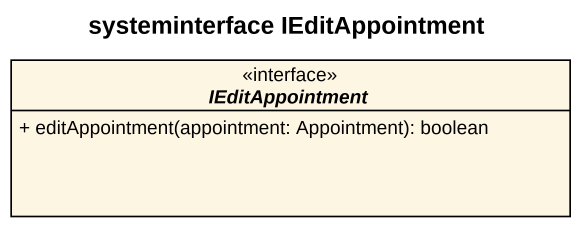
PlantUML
@startuml
title systeminterface IEditAppointment
hide circle
hide empty members
skinparam classAttributeIconSize 0
interface IEditAppointment {
  + editAppointment(appointment: Appointment): boolean
}
@enduml
